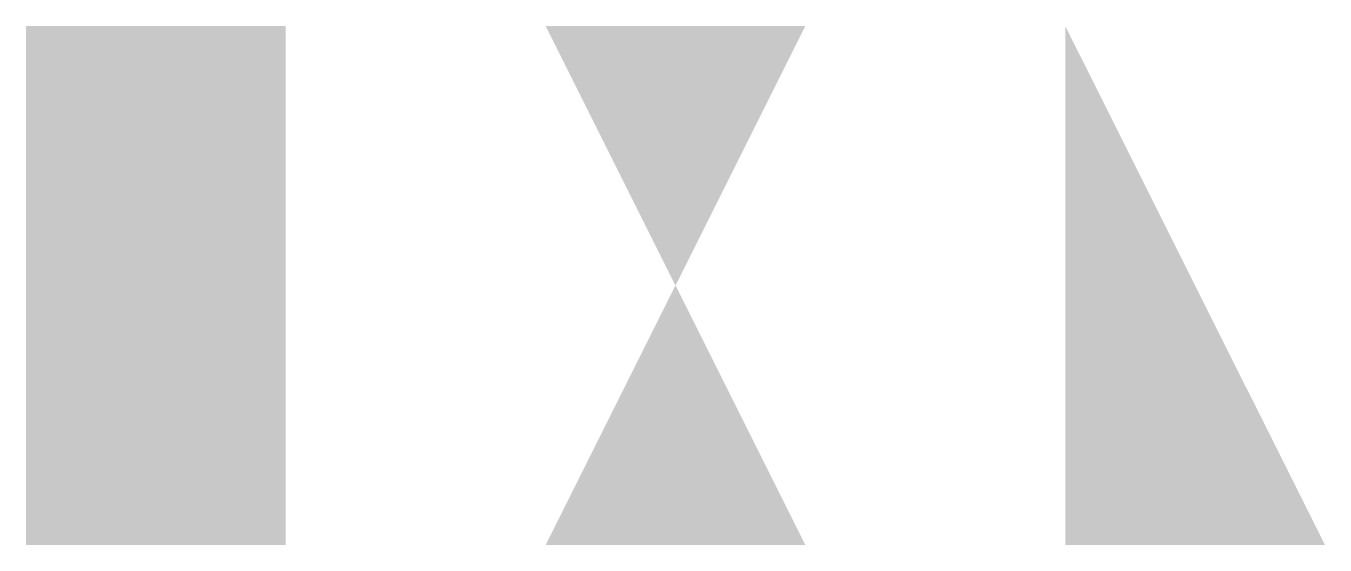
# Model space of a CAD drawing. Extents: x 150 to 200, y 250 to 270.
import ezdxf

# ---------------------------------------------------------------- set-up
doc = ezdxf.new("R2010")
doc.units = 0

msp = doc.modelspace()

# ---------------------------------------------------------------- linework, layer by layer
for points in [[(150, 250), (160, 250), (150, 270), (160, 270)], [(170, 250), (180, 250), (180, 270), (170, 270)], [(190, 250), (200, 250), (190, 270)]]:
    msp.add_solid(points)

doc.saveas('drawing.dxf')
